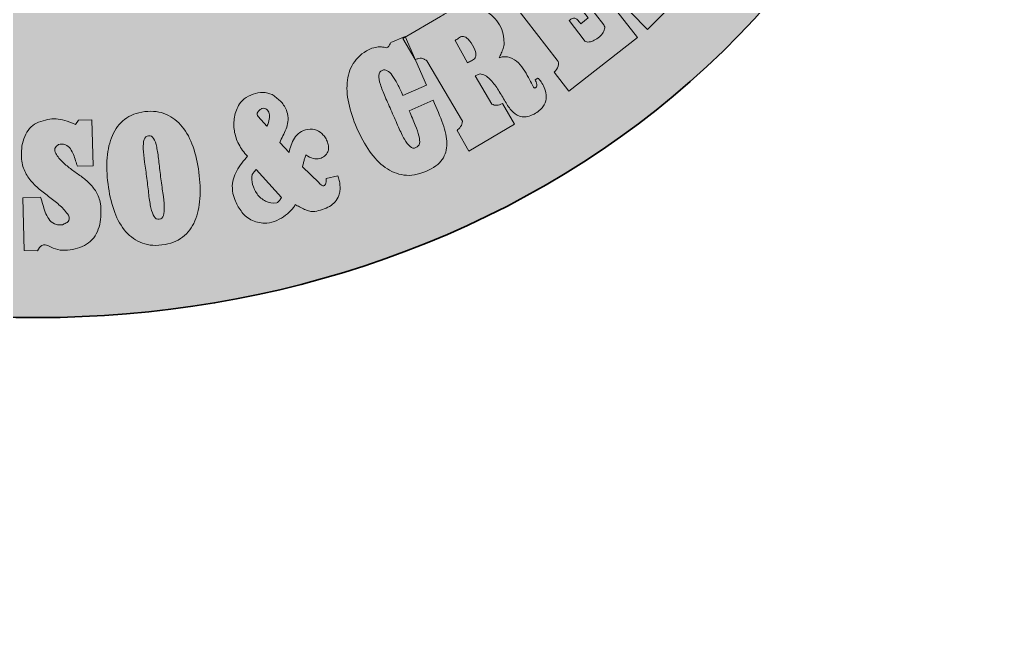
# Model space of a CAD drawing. Header units: millimetres. Extents: x 126.2 to 196.2, y -118.3 to -26.3.
# Drawn here: x 160.48 to 196.15, y -118.34 to -95.95 of the extents above; entities that cross this region are included whole.
import ezdxf

# ---------------------------------------------------------------- set-up
doc = ezdxf.new("R2010")
doc.units = ezdxf.units.MM
doc.header["$MEASUREMENT"] = 0
doc.layers.add('Layer 1', color=7, linetype='Continuous', lineweight=0)

# ---------------------------------------------------------------- blocks, each defined once
blk = doc.blocks.new('Block_1')
at = {"layer": 'Layer 1'}
h = blk.add_hatch(color=250, dxfattribs=at)
h.dxf.hatch_style = 2
edge = h.paths.add_edge_path()
edge.add_spline(control_points=[(182.597, -92.529), (182.489, -92.422), (182.401, -92.356), (182.333, -92.33), (182.264, -92.303), (182.206, -92.299), (182.159, -92.317), (182.111, -92.334), (182.071, -92.365), (182.037, -92.408), (182.003, -92.452), (181.968, -92.49), (181.931, -92.523), (181.931, -92.523), (182.582, -93.203), (182.582, -93.203), (182.62, -93.166), (182.661, -93.128), (182.705, -93.091), (182.75, -93.053), (182.782, -93.01), (182.801, -92.961), (182.82, -92.913), (182.816, -92.854), (182.79, -92.786), (182.763, -92.717), (182.699, -92.632), (182.597, -92.529)], knot_values=[0, 0, 0, 0, 1, 1, 1, 2, 2, 2, 3, 3, 3, 4, 4, 4, 5, 5, 5, 6, 6, 6, 7, 7, 7, 8, 8, 8, 9, 9, 9, 9], degree=3, periodic=0)
edge = h.paths.add_edge_path()
edge.add_spline(control_points=[(181.193, -91.816), (181.293, -91.711), (181.397, -91.614), (181.505, -91.526), (181.613, -91.437), (181.727, -91.363), (181.847, -91.303), (181.967, -91.243), (182.093, -91.202), (182.225, -91.179), (182.357, -91.157), (182.499, -91.159), (182.652, -91.186), (182.774, -91.209), (182.89, -91.247), (183, -91.302), (183.11, -91.357), (183.21, -91.425), (183.301, -91.506), (183.392, -91.586), (183.47, -91.677), (183.533, -91.778), (183.597, -91.879), (183.643, -91.986), (183.67, -92.098), (183.673, -92.166), (183.678, -92.246), (183.687, -92.34), (183.696, -92.433), (183.684, -92.542), (183.65, -92.665), (183.616, -92.789), (183.549, -92.927), (183.448, -93.081), (183.347, -93.234), (183.187, -93.403), (182.968, -93.588), (182.968, -93.588), (183.818, -94.437), (183.818, -94.437), (183.888, -94.452), (183.952, -94.45), (184.009, -94.433), (184.066, -94.415), (184.126, -94.375), (184.188, -94.313), (184.188, -94.313), (184.81, -94.934), (184.81, -94.934), (184.81, -94.934), (183.438, -96.308), (183.438, -96.308), (183.438, -96.308), (182.831, -95.688), (182.831, -95.688), (182.868, -95.64), (182.9, -95.584), (182.925, -95.519), (182.949, -95.454), (182.955, -95.387), (182.939, -95.317), (182.939, -95.317), (181.123, -93.504), (181.123, -93.504), (181.078, -93.489), (181.039, -93.477), (181.007, -93.47), (180.975, -93.463), (180.943, -93.461), (180.912, -93.464), (180.881, -93.468), (180.848, -93.48), (180.814, -93.498), (180.781, -93.517), (180.741, -93.541), (180.697, -93.571), (180.697, -93.571), (180.068, -92.943), (180.068, -92.943), (180.068, -92.943), (181.193, -91.816), (181.193, -91.816)], knot_values=[0, 0, 0, 0, 1, 1, 1, 2, 2, 2, 3, 3, 3, 4, 4, 4, 5, 5, 5, 6, 6, 6, 7, 7, 7, 8, 8, 8, 9, 9, 9, 10, 10, 10, 11, 11, 11, 12, 12, 12, 13, 13, 13, 14, 14, 14, 15, 15, 15, 16, 16, 16, 17, 17, 17, 18, 18, 18, 19, 19, 19, 20, 20, 20, 21, 21, 21, 22, 22, 22, 23, 23, 23, 24, 24, 24, 25, 25, 25, 26, 26, 26, 27, 27, 27, 27], degree=3, periodic=0)
h = blk.add_hatch(color=250, dxfattribs=at)
h.dxf.hatch_style = 2
edge = h.paths.add_edge_path()
edge.add_spline(control_points=[(180.154, -92.844), (180.154, -92.844), (181.292, -94.311), (181.292, -94.311), (181.292, -94.311), (180.753, -94.73), (180.753, -94.73), (180.753, -94.73), (180.286, -94.128), (180.286, -94.128), (180.251, -94.083), (180.206, -94.06), (180.149, -94.06), (180.093, -94.059), (180.031, -94.072), (179.965, -94.099), (179.899, -94.126), (179.836, -94.163), (179.775, -94.212), (179.715, -94.261), (179.664, -94.315), (179.621, -94.372), (179.579, -94.429), (179.551, -94.486), (179.539, -94.543), (179.527, -94.599), (179.539, -94.65), (179.573, -94.694), (179.573, -94.694), (180.033, -95.288), (180.033, -95.288), (180.084, -95.249), (180.118, -95.214), (180.137, -95.184), (180.156, -95.154), (180.164, -95.123), (180.162, -95.091), (180.16, -95.059), (180.146, -95.024), (180.121, -94.986), (180.095, -94.947), (180.063, -94.903), (180.024, -94.853), (180.024, -94.853), (180.3, -94.639), (180.3, -94.639), (180.3, -94.639), (181.27, -95.889), (181.27, -95.889), (181.27, -95.889), (180.994, -96.103), (180.994, -96.103), (180.947, -96.042), (180.906, -95.994), (180.871, -95.961), (180.836, -95.928), (180.804, -95.907), (180.775, -95.898), (180.746, -95.889), (180.715, -95.893), (180.683, -95.909), (180.651, -95.925), (180.614, -95.949), (180.572, -95.982), (180.572, -95.982), (181.122, -96.707), (181.122, -96.707), (181.154, -96.749), (181.199, -96.77), (181.257, -96.77), (181.315, -96.77), (181.377, -96.755), (181.442, -96.727), (181.507, -96.699), (181.571, -96.661), (181.633, -96.615), (181.695, -96.569), (181.747, -96.518), (181.788, -96.461), (181.829, -96.405), (181.856, -96.349), (181.868, -96.292), (181.88, -96.236), (181.869, -96.186), (181.834, -96.141), (181.834, -96.141), (181.228, -95.359), (181.228, -95.359), (181.228, -95.359), (181.782, -94.943), (181.782, -94.943), (181.782, -94.943), (183.073, -96.607), (183.073, -96.607), (183.073, -96.607), (180.556, -98.559), (180.556, -98.559), (180.556, -98.559), (180.018, -97.865), (180.018, -97.865), (180.09, -97.809), (180.14, -97.739), (180.169, -97.654), (180.197, -97.57), (180.186, -97.496), (180.136, -97.431), (180.136, -97.431), (178.622, -95.479), (178.622, -95.479), (178.518, -95.363), (178.369, -95.367), (178.175, -95.49), (178.175, -95.49), (177.637, -94.797), (177.637, -94.797), (177.637, -94.797), (180.154, -92.844), (180.154, -92.844)], knot_values=[0, 0, 0, 0, 1, 1, 1, 2, 2, 2, 3, 3, 3, 4, 4, 4, 5, 5, 5, 6, 6, 6, 7, 7, 7, 8, 8, 8, 9, 9, 9, 10, 10, 10, 11, 11, 11, 12, 12, 12, 13, 13, 13, 14, 14, 14, 15, 15, 15, 16, 16, 16, 17, 17, 17, 18, 18, 18, 19, 19, 19, 20, 20, 20, 21, 21, 21, 22, 22, 22, 23, 23, 23, 24, 24, 24, 25, 25, 25, 26, 26, 26, 27, 27, 27, 28, 28, 28, 29, 29, 29, 30, 30, 30, 31, 31, 31, 32, 32, 32, 33, 33, 33, 34, 34, 34, 35, 35, 35, 36, 36, 36, 37, 37, 37, 38, 38, 38, 39, 39, 39, 39], degree=3, periodic=0)
h = blk.add_hatch(color=250, dxfattribs=at)
h.dxf.hatch_style = 2
edge = h.paths.add_edge_path()
edge.add_spline(control_points=[(177.04, -96.883), (176.964, -96.752), (176.895, -96.666), (176.835, -96.623), (176.775, -96.58), (176.72, -96.562), (176.67, -96.567), (176.62, -96.572), (176.573, -96.591), (176.529, -96.625), (176.486, -96.659), (176.442, -96.687), (176.398, -96.709), (176.398, -96.709), (176.856, -97.531), (176.856, -97.531), (176.902, -97.504), (176.951, -97.479), (177.004, -97.454), (177.057, -97.429), (177.099, -97.395), (177.129, -97.353), (177.159, -97.311), (177.171, -97.253), (177.162, -97.18), (177.154, -97.107), (177.114, -97.008), (177.04, -96.883)], knot_values=[0, 0, 0, 0, 1, 1, 1, 2, 2, 2, 3, 3, 3, 4, 4, 4, 5, 5, 5, 6, 6, 6, 7, 7, 7, 8, 8, 8, 9, 9, 9, 9], degree=3, periodic=0)
edge = h.paths.add_edge_path()
edge.add_spline(control_points=[(175.862, -95.839), (175.985, -95.762), (176.11, -95.695), (176.237, -95.637), (176.365, -95.578), (176.494, -95.535), (176.625, -95.507), (176.756, -95.479), (176.888, -95.471), (177.021, -95.483), (177.155, -95.494), (177.292, -95.532), (177.432, -95.597), (177.545, -95.65), (177.648, -95.716), (177.74, -95.797), (177.832, -95.878), (177.913, -95.969), (177.981, -96.07), (178.048, -96.172), (178.1, -96.279), (178.136, -96.393), (178.172, -96.507), (178.19, -96.621), (178.188, -96.737), (178.201, -96.766), (178.202, -96.81), (178.191, -96.867), (178.18, -96.925), (178.163, -96.985), (178.14, -97.047), (178.117, -97.11), (178.094, -97.169), (178.069, -97.224), (178.044, -97.28), (178.026, -97.319), (178.015, -97.342), (178.161, -97.297), (178.291, -97.296), (178.406, -97.339), (178.522, -97.382), (178.624, -97.446), (178.714, -97.533), (178.803, -97.619), (178.881, -97.719), (178.947, -97.831), (179.012, -97.941), (179.069, -98.043), (179.119, -98.139), (179.169, -98.234), (179.211, -98.313), (179.245, -98.374), (179.279, -98.436), (179.308, -98.46), (179.333, -98.446), (179.369, -98.424), (179.389, -98.397), (179.393, -98.364), (179.396, -98.332), (179.392, -98.301), (179.38, -98.27), (179.369, -98.24), (179.355, -98.215), (179.341, -98.192), (179.325, -98.171), (179.32, -98.159), (179.323, -98.157), (179.323, -98.157), (179.428, -98.095), (179.428, -98.095), (179.434, -98.092), (179.455, -98.111), (179.492, -98.152), (179.529, -98.195), (179.567, -98.25), (179.605, -98.319), (179.644, -98.388), (179.677, -98.469), (179.705, -98.562), (179.732, -98.654), (179.74, -98.748), (179.728, -98.846), (179.715, -98.943), (179.676, -99.04), (179.61, -99.136), (179.543, -99.232), (179.435, -99.32), (179.286, -99.4), (179.118, -99.49), (178.972, -99.524), (178.848, -99.501), (178.724, -99.477), (178.615, -99.421), (178.521, -99.331), (178.427, -99.24), (178.341, -99.128), (178.262, -98.995), (178.182, -98.858), (178.1, -98.721), (178.017, -98.583), (177.934, -98.446), (177.844, -98.319), (177.747, -98.202), (177.65, -98.085), (177.536, -98.002), (177.404, -97.952), (177.343, -97.931), (177.291, -97.931), (177.25, -97.951), (177.209, -97.971), (177.17, -97.988), (177.132, -98.001), (177.132, -98.001), (177.741, -99.037), (177.741, -99.037), (177.805, -99.069), (177.866, -99.084), (177.926, -99.082), (177.986, -99.079), (178.054, -99.055), (178.13, -99.011), (178.13, -99.011), (178.575, -99.768), (178.575, -99.768), (178.575, -99.768), (176.901, -100.752), (176.901, -100.752), (176.901, -100.752), (176.471, -99.998), (176.471, -99.998), (176.519, -99.962), (176.563, -99.915), (176.604, -99.859), (176.644, -99.802), (176.666, -99.738), (176.669, -99.667), (176.669, -99.667), (175.369, -97.454), (175.369, -97.454), (175.329, -97.428), (175.294, -97.408), (175.265, -97.392), (175.235, -97.377), (175.205, -97.367), (175.174, -97.363), (175.143, -97.359), (175.109, -97.361), (175.071, -97.371), (175.034, -97.38), (174.99, -97.394), (174.939, -97.412), (174.939, -97.412), (174.489, -96.645), (174.489, -96.645), (174.489, -96.645), (175.862, -95.839), (175.862, -95.839)], knot_values=[0, 0, 0, 0, 1, 1, 1, 2, 2, 2, 3, 3, 3, 4, 4, 4, 5, 5, 5, 6, 6, 6, 7, 7, 7, 8, 8, 8, 9, 9, 9, 10, 10, 10, 11, 11, 11, 12, 12, 12, 13, 13, 13, 14, 14, 14, 15, 15, 15, 16, 16, 16, 17, 17, 17, 18, 18, 18, 19, 19, 19, 20, 20, 20, 21, 21, 21, 22, 22, 22, 23, 23, 23, 24, 24, 24, 25, 25, 25, 26, 26, 26, 27, 27, 27, 28, 28, 28, 29, 29, 29, 30, 30, 30, 31, 31, 31, 32, 32, 32, 33, 33, 33, 34, 34, 34, 35, 35, 35, 36, 36, 36, 37, 37, 37, 38, 38, 38, 39, 39, 39, 40, 40, 40, 41, 41, 41, 42, 42, 42, 43, 43, 43, 44, 44, 44, 45, 45, 45, 46, 46, 46, 47, 47, 47, 48, 48, 48, 49, 49, 49, 50, 50, 50, 51, 51, 51, 52, 52, 52, 52], degree=3, periodic=0)
h = blk.add_hatch(color=250, dxfattribs=at)
h.dxf.hatch_style = 2
edge = h.paths.add_edge_path()
edge.add_spline(control_points=[(174.488, -98.719), (174.421, -98.567), (174.356, -98.429), (174.292, -98.305), (174.228, -98.181), (174.166, -98.077), (174.104, -97.995), (174.043, -97.912), (173.982, -97.853), (173.92, -97.818), (173.859, -97.784), (173.797, -97.779), (173.736, -97.806), (173.662, -97.839), (173.622, -97.9), (173.617, -97.989), (173.611, -98.077), (173.629, -98.189), (173.67, -98.323), (173.712, -98.457), (173.77, -98.609), (173.846, -98.777), (173.922, -98.947), (174.002, -99.128), (174.087, -99.322), (174.172, -99.516), (174.253, -99.7), (174.329, -99.875), (174.404, -100.046), (174.477, -100.192), (174.547, -100.314), (174.617, -100.435), (174.687, -100.526), (174.756, -100.586), (174.824, -100.646), (174.896, -100.661), (174.97, -100.628), (175.042, -100.597), (175.084, -100.545), (175.099, -100.473), (175.114, -100.401), (175.107, -100.31), (175.08, -100.199), (175.053, -100.088), (175.007, -99.955), (174.944, -99.802), (174.881, -99.649), (174.807, -99.475), (174.722, -99.281), (174.722, -99.281), (175.604, -98.895), (175.604, -98.895), (175.74, -99.205), (175.856, -99.493), (175.952, -99.757), (176.049, -100.02), (176.098, -100.262), (176.101, -100.48), (176.104, -100.698), (176.047, -100.892), (175.931, -101.062), (175.815, -101.232), (175.614, -101.378), (175.328, -101.499), (175.043, -101.621), (174.777, -101.664), (174.53, -101.629), (174.284, -101.594), (174.056, -101.501), (173.845, -101.351), (173.635, -101.2), (173.444, -101.001), (173.272, -100.753), (173.1, -100.504), (172.946, -100.225), (172.81, -99.915), (172.675, -99.605), (172.575, -99.3), (172.511, -99), (172.448, -98.701), (172.433, -98.423), (172.467, -98.165), (172.5, -97.908), (172.589, -97.678), (172.732, -97.477), (172.875, -97.276), (173.084, -97.117), (173.361, -97), (173.452, -96.972), (173.529, -96.955), (173.593, -96.95), (173.656, -96.946), (173.708, -96.946), (173.749, -96.952), (173.79, -96.957), (173.823, -96.964), (173.848, -96.972), (173.873, -96.98), (173.895, -96.981), (173.915, -96.974), (173.935, -96.967), (173.955, -96.951), (173.975, -96.925), (173.994, -96.899), (174.019, -96.855), (174.049, -96.792), (174.049, -96.792), (174.573, -96.563), (174.573, -96.563), (174.573, -96.563), (175.351, -98.342), (175.351, -98.342), (175.351, -98.342), (174.488, -98.719), (174.488, -98.719)], knot_values=[0, 0, 0, 0, 1, 1, 1, 2, 2, 2, 3, 3, 3, 4, 4, 4, 5, 5, 5, 6, 6, 6, 7, 7, 7, 8, 8, 8, 9, 9, 9, 10, 10, 10, 11, 11, 11, 12, 12, 12, 13, 13, 13, 14, 14, 14, 15, 15, 15, 16, 16, 16, 17, 17, 17, 18, 18, 18, 19, 19, 19, 20, 20, 20, 21, 21, 21, 22, 22, 22, 23, 23, 23, 24, 24, 24, 25, 25, 25, 26, 26, 26, 27, 27, 27, 28, 28, 28, 29, 29, 29, 30, 30, 30, 31, 31, 31, 32, 32, 32, 33, 33, 33, 34, 34, 34, 35, 35, 35, 36, 36, 36, 37, 37, 37, 38, 38, 38, 38], degree=3, periodic=0)
h = blk.add_hatch(color=250, dxfattribs=at)
h.dxf.hatch_style = 2
edge = h.paths.add_edge_path()
edge.add_spline(control_points=[(169.342, -99.193), (169.313, -99.208), (169.286, -99.228), (169.259, -99.251), (169.233, -99.275), (169.211, -99.301), (169.192, -99.328), (169.174, -99.354), (169.165, -99.383), (169.164, -99.412), (169.163, -99.442), (169.175, -99.47), (169.2, -99.495), (169.2, -99.495), (169.521, -99.841), (169.521, -99.841), (169.563, -99.756), (169.592, -99.673), (169.606, -99.592), (169.62, -99.511), (169.62, -99.44), (169.604, -99.378), (169.589, -99.317), (169.559, -99.268), (169.515, -99.233), (169.47, -99.198), (169.413, -99.184), (169.342, -99.193)], knot_values=[0, 0, 0, 0, 1, 1, 1, 2, 2, 2, 3, 3, 3, 4, 4, 4, 5, 5, 5, 6, 6, 6, 7, 7, 7, 8, 8, 8, 9, 9, 9, 9], degree=3, periodic=0)
edge = h.paths.add_edge_path()
edge.add_spline(control_points=[(169.13, -101.426), (169.13, -101.426), (169.05, -101.514), (169.05, -101.514), (169.05, -101.514), (168.988, -101.608), (168.988, -101.608), (168.96, -101.732), (168.963, -101.856), (168.997, -101.978), (169.03, -102.097), (169.085, -102.21), (169.162, -102.317), (169.249, -102.432), (169.353, -102.522), (169.475, -102.585), (169.597, -102.648), (169.731, -102.669), (169.879, -102.646), (169.913, -102.626), (169.944, -102.601), (169.971, -102.574), (169.999, -102.546), (170.024, -102.505), (170.05, -102.451), (170.05, -102.451), (169.13, -101.426), (169.13, -101.426)], knot_values=[0, 0, 0, 0, 1, 1, 1, 2, 2, 2, 3, 3, 3, 4, 4, 4, 5, 5, 5, 6, 6, 6, 7, 7, 7, 8, 8, 8, 9, 9, 9, 9], degree=3, periodic=0)
edge = h.paths.add_edge_path()
edge.add_spline(control_points=[(169.781, -98.737), (169.836, -98.776), (169.889, -98.817), (169.938, -98.858), (169.988, -98.899), (170.033, -98.944), (170.074, -98.993), (170.116, -99.042), (170.153, -99.098), (170.186, -99.16), (170.22, -99.222), (170.249, -99.297), (170.273, -99.386), (170.299, -99.492), (170.306, -99.591), (170.292, -99.682), (170.279, -99.774), (170.255, -99.862), (170.22, -99.947), (170.185, -100.031), (170.146, -100.114), (170.105, -100.195), (170.063, -100.276), (170.026, -100.356), (169.992, -100.435), (169.992, -100.435), (170.33, -100.803), (170.33, -100.803), (170.347, -100.718), (170.371, -100.63), (170.403, -100.539), (170.434, -100.448), (170.476, -100.362), (170.529, -100.281), (170.582, -100.201), (170.647, -100.132), (170.724, -100.074), (170.802, -100.016), (170.897, -99.978), (171.009, -99.962), (171.133, -99.946), (171.242, -99.956), (171.336, -99.993), (171.43, -100.029), (171.513, -100.088), (171.583, -100.171), (171.619, -100.209), (171.652, -100.255), (171.682, -100.309), (171.711, -100.363), (171.734, -100.419), (171.75, -100.477), (171.765, -100.531), (171.773, -100.585), (171.776, -100.64), (171.778, -100.694), (171.769, -100.74), (171.751, -100.778), (171.724, -100.841), (171.685, -100.893), (171.633, -100.937), (171.581, -100.981), (171.519, -101.011), (171.449, -101.026), (171.378, -101.042), (171.3, -101.04), (171.214, -101.02), (171.128, -101), (171.039, -100.957), (170.947, -100.89), (170.923, -100.96), (170.906, -101.007), (170.899, -101.033), (170.891, -101.059), (170.885, -101.08), (170.881, -101.098), (170.877, -101.116), (170.872, -101.139), (170.865, -101.169), (170.858, -101.198), (170.844, -101.25), (170.821, -101.326), (170.821, -101.326), (171.418, -101.897), (171.418, -101.897), (171.458, -101.952), (171.493, -101.987), (171.523, -102.002), (171.553, -102.018), (171.579, -102.024), (171.6, -102.022), (171.622, -102.02), (171.637, -102.011), (171.645, -101.996), (171.654, -101.981), (171.659, -101.969), (171.66, -101.962), (171.679, -101.949), (171.688, -101.921), (171.689, -101.877), (171.69, -101.833), (171.69, -101.791), (171.69, -101.75), (171.69, -101.75), (172.114, -101.655), (172.114, -101.655), (172.131, -101.705), (172.148, -101.761), (172.163, -101.823), (172.178, -101.885), (172.188, -101.948), (172.193, -102.012), (172.198, -102.076), (172.198, -102.14), (172.191, -102.202), (172.184, -102.264), (172.17, -102.32), (172.147, -102.371), (172.118, -102.466), (172.075, -102.546), (172.015, -102.61), (171.956, -102.674), (171.887, -102.729), (171.808, -102.774), (171.729, -102.82), (171.644, -102.857), (171.551, -102.887), (171.458, -102.916), (171.365, -102.94), (171.272, -102.958), (171.208, -102.968), (171.146, -102.966), (171.085, -102.949), (171.024, -102.934), (170.963, -102.912), (170.9, -102.885), (170.838, -102.858), (170.778, -102.829), (170.719, -102.795), (170.66, -102.762), (170.604, -102.733), (170.549, -102.708), (170.524, -102.777), (170.474, -102.851), (170.399, -102.93), (170.324, -103.01), (170.235, -103.084), (170.131, -103.153), (170.028, -103.222), (169.915, -103.278), (169.794, -103.323), (169.673, -103.367), (169.553, -103.389), (169.436, -103.389), (169.26, -103.386), (169.094, -103.344), (168.937, -103.263), (168.781, -103.182), (168.661, -103.074), (168.576, -102.94), (168.479, -102.813), (168.402, -102.674), (168.346, -102.523), (168.29, -102.372), (168.261, -102.233), (168.258, -102.106), (168.252, -101.99), (168.264, -101.88), (168.296, -101.774), (168.327, -101.669), (168.369, -101.567), (168.423, -101.47), (168.477, -101.373), (168.538, -101.28), (168.607, -101.191), (168.676, -101.103), (168.745, -101.018), (168.813, -100.936), (168.683, -100.808), (168.576, -100.664), (168.494, -100.506), (168.412, -100.347), (168.358, -100.184), (168.331, -100.016), (168.305, -99.847), (168.307, -99.678), (168.337, -99.509), (168.367, -99.34), (168.429, -99.18), (168.523, -99.03), (168.582, -98.94), (168.664, -98.861), (168.768, -98.794), (168.872, -98.727), (168.984, -98.678), (169.103, -98.647), (169.223, -98.616), (169.343, -98.606), (169.463, -98.619), (169.584, -98.631), (169.69, -98.671), (169.781, -98.737)], knot_values=[0, 0, 0, 0, 1, 1, 1, 2, 2, 2, 3, 3, 3, 4, 4, 4, 5, 5, 5, 6, 6, 6, 7, 7, 7, 8, 8, 8, 9, 9, 9, 10, 10, 10, 11, 11, 11, 12, 12, 12, 13, 13, 13, 14, 14, 14, 15, 15, 15, 16, 16, 16, 17, 17, 17, 18, 18, 18, 19, 19, 19, 20, 20, 20, 21, 21, 21, 22, 22, 22, 23, 23, 23, 24, 24, 24, 25, 25, 25, 26, 26, 26, 27, 27, 27, 28, 28, 28, 29, 29, 29, 30, 30, 30, 31, 31, 31, 32, 32, 32, 33, 33, 33, 34, 34, 34, 35, 35, 35, 36, 36, 36, 37, 37, 37, 38, 38, 38, 39, 39, 39, 40, 40, 40, 41, 41, 41, 42, 42, 42, 43, 43, 43, 44, 44, 44, 45, 45, 45, 46, 46, 46, 47, 47, 47, 48, 48, 48, 49, 49, 49, 50, 50, 50, 51, 51, 51, 52, 52, 52, 53, 53, 53, 54, 54, 54, 55, 55, 55, 56, 56, 56, 57, 57, 57, 58, 58, 58, 59, 59, 59, 60, 60, 60, 61, 61, 61, 62, 62, 62, 63, 63, 63, 64, 64, 64, 65, 65, 65, 66, 66, 66, 67, 67, 67, 67], degree=3, periodic=0)
h = blk.add_hatch(color=250, dxfattribs=at)
h.dxf.hatch_style = 2
edge = h.paths.add_edge_path()
edge.add_spline(control_points=[(165.194, -100.193), (165.113, -100.203), (165.06, -100.251), (165.033, -100.336), (165.007, -100.421), (164.996, -100.534), (165.002, -100.674), (165.007, -100.813), (165.024, -100.976), (165.051, -101.161), (165.078, -101.346), (165.106, -101.543), (165.133, -101.753), (165.16, -101.963), (165.183, -102.161), (165.203, -102.347), (165.224, -102.533), (165.25, -102.694), (165.282, -102.831), (165.313, -102.967), (165.352, -103.073), (165.397, -103.149), (165.442, -103.225), (165.505, -103.258), (165.586, -103.247), (165.663, -103.238), (165.714, -103.19), (165.738, -103.105), (165.763, -103.02), (165.772, -102.908), (165.767, -102.768), (165.761, -102.628), (165.745, -102.466), (165.718, -102.281), (165.69, -102.096), (165.663, -101.898), (165.636, -101.689), (165.61, -101.479), (165.586, -101.281), (165.565, -101.095), (165.545, -100.909), (165.521, -100.748), (165.493, -100.611), (165.464, -100.474), (165.428, -100.367), (165.382, -100.291), (165.337, -100.215), (165.274, -100.183), (165.194, -100.193)], knot_values=[0, 0, 0, 0, 1, 1, 1, 2, 2, 2, 3, 3, 3, 4, 4, 4, 5, 5, 5, 6, 6, 6, 7, 7, 7, 8, 8, 8, 9, 9, 9, 10, 10, 10, 11, 11, 11, 12, 12, 12, 13, 13, 13, 14, 14, 14, 15, 15, 15, 16, 16, 16, 16], degree=3, periodic=0)
edge = h.paths.add_edge_path()
edge.add_spline(control_points=[(165.059, -99.314), (165.357, -99.279), (165.62, -99.312), (165.846, -99.413), (166.072, -99.514), (166.267, -99.665), (166.429, -99.866), (166.592, -100.068), (166.723, -100.311), (166.822, -100.597), (166.921, -100.883), (166.992, -101.195), (167.035, -101.53), (167.079, -101.866), (167.09, -102.187), (167.071, -102.491), (167.051, -102.796), (166.99, -103.068), (166.887, -103.307), (166.785, -103.546), (166.635, -103.743), (166.44, -103.898), (166.245, -104.053), (165.993, -104.148), (165.685, -104.185), (165.377, -104.221), (165.109, -104.187), (164.883, -104.085), (164.656, -103.982), (164.463, -103.829), (164.303, -103.626), (164.144, -103.422), (164.016, -103.177), (163.921, -102.891), (163.825, -102.604), (163.756, -102.293), (163.713, -101.957), (163.67, -101.621), (163.66, -101.3), (163.683, -100.995), (163.706, -100.69), (163.77, -100.418), (163.874, -100.181), (163.979, -99.943), (164.128, -99.748), (164.322, -99.595), (164.516, -99.442), (164.761, -99.349), (165.059, -99.314)], knot_values=[0, 0, 0, 0, 1, 1, 1, 2, 2, 2, 3, 3, 3, 4, 4, 4, 5, 5, 5, 6, 6, 6, 7, 7, 7, 8, 8, 8, 9, 9, 9, 10, 10, 10, 11, 11, 11, 12, 12, 12, 13, 13, 13, 14, 14, 14, 15, 15, 15, 16, 16, 16, 16], degree=3, periodic=0)
h = blk.add_hatch(color=250, dxfattribs=at)
h.dxf.hatch_style = 2
edge = h.paths.add_edge_path()
edge.add_spline(control_points=[(162.527, -99.78), (162.527, -99.78), (162.634, -99.628), (162.634, -99.628), (162.634, -99.628), (163.12, -99.614), (163.12, -99.614), (163.12, -99.614), (163.169, -101.291), (163.169, -101.291), (163.169, -101.291), (162.592, -101.308), (162.592, -101.308), (162.57, -101.249), (162.548, -101.181), (162.528, -101.106), (162.508, -101.031), (162.483, -100.956), (162.453, -100.883), (162.422, -100.81), (162.385, -100.74), (162.338, -100.675), (162.292, -100.609), (162.232, -100.558), (162.157, -100.521), (162.064, -100.489), (161.981, -100.487), (161.908, -100.518), (161.859, -100.537), (161.82, -100.571), (161.792, -100.619), (161.763, -100.667), (161.758, -100.725), (161.778, -100.791), (161.842, -100.916), (161.923, -101.027), (162.023, -101.123), (162.123, -101.219), (162.229, -101.31), (162.341, -101.395), (162.452, -101.479), (162.567, -101.563), (162.684, -101.644), (162.801, -101.725), (162.911, -101.815), (163.012, -101.912), (163.114, -102.01), (163.203, -102.121), (163.279, -102.244), (163.354, -102.367), (163.407, -102.511), (163.437, -102.676), (163.451, -102.802), (163.457, -102.93), (163.456, -103.059), (163.454, -103.188), (163.439, -103.313), (163.411, -103.433), (163.383, -103.554), (163.341, -103.667), (163.286, -103.773), (163.231, -103.879), (163.157, -103.972), (163.064, -104.052), (162.977, -104.125), (162.879, -104.187), (162.767, -104.238), (162.656, -104.289), (162.54, -104.327), (162.418, -104.352), (162.297, -104.376), (162.176, -104.385), (162.054, -104.378), (161.932, -104.371), (161.815, -104.344), (161.705, -104.298), (161.673, -104.285), (161.641, -104.269), (161.611, -104.251), (161.58, -104.232), (161.548, -104.217), (161.514, -104.206), (161.48, -104.195), (161.446, -104.187), (161.41, -104.182), (161.375, -104.178), (161.338, -104.183), (161.3, -104.199), (161.23, -104.24), (161.177, -104.306), (161.141, -104.399), (161.141, -104.399), (160.654, -104.392), (160.654, -104.392), (160.654, -104.392), (160.598, -102.461), (160.598, -102.461), (160.598, -102.461), (161.249, -102.443), (161.249, -102.443), (161.279, -102.523), (161.307, -102.61), (161.33, -102.705), (161.354, -102.8), (161.383, -102.892), (161.418, -102.983), (161.452, -103.074), (161.495, -103.157), (161.547, -103.233), (161.599, -103.309), (161.667, -103.371), (161.753, -103.418), (161.91, -103.466), (162.03, -103.467), (162.113, -103.418), (162.134, -103.407), (162.159, -103.395), (162.186, -103.381), (162.214, -103.368), (162.239, -103.35), (162.259, -103.326), (162.28, -103.303), (162.292, -103.273), (162.296, -103.235), (162.301, -103.198), (162.289, -103.152), (162.263, -103.096), (162.182, -102.971), (162.082, -102.857), (161.965, -102.753), (161.847, -102.648), (161.722, -102.546), (161.59, -102.446), (161.459, -102.346), (161.329, -102.244), (161.2, -102.14), (161.072, -102.036), (160.958, -101.921), (160.857, -101.795), (160.756, -101.669), (160.677, -101.528), (160.62, -101.373), (160.562, -101.218), (160.539, -101.039), (160.551, -100.838), (160.548, -100.718), (160.559, -100.597), (160.586, -100.477), (160.612, -100.356), (160.652, -100.244), (160.706, -100.142), (160.759, -100.04), (160.825, -99.951), (160.902, -99.874), (160.979, -99.798), (161.068, -99.741), (161.169, -99.703), (161.292, -99.657), (161.404, -99.624), (161.505, -99.603), (161.607, -99.582), (161.709, -99.575), (161.812, -99.581), (161.914, -99.587), (162.022, -99.606), (162.137, -99.638), (162.25, -99.67), (162.38, -99.717), (162.527, -99.78)], knot_values=[0, 0, 0, 0, 1, 1, 1, 2, 2, 2, 3, 3, 3, 4, 4, 4, 5, 5, 5, 6, 6, 6, 7, 7, 7, 8, 8, 8, 9, 9, 9, 10, 10, 10, 11, 11, 11, 12, 12, 12, 13, 13, 13, 14, 14, 14, 15, 15, 15, 16, 16, 16, 17, 17, 17, 18, 18, 18, 19, 19, 19, 20, 20, 20, 21, 21, 21, 22, 22, 22, 23, 23, 23, 24, 24, 24, 25, 25, 25, 26, 26, 26, 27, 27, 27, 28, 28, 28, 29, 29, 29, 30, 30, 30, 31, 31, 31, 32, 32, 32, 33, 33, 33, 34, 34, 34, 35, 35, 35, 36, 36, 36, 37, 37, 37, 38, 38, 38, 39, 39, 39, 40, 40, 40, 41, 41, 41, 42, 42, 42, 43, 43, 43, 44, 44, 44, 45, 45, 45, 46, 46, 46, 47, 47, 47, 48, 48, 48, 49, 49, 49, 50, 50, 50, 51, 51, 51, 52, 52, 52, 53, 53, 53, 54, 54, 54, 55, 55, 55, 56, 56, 56, 56], degree=3, periodic=0)
for points, knots in [([(181.193, -91.816), (181.293, -91.711), (181.397, -91.614), (181.505, -91.526), (181.613, -91.437), (181.727, -91.363), (181.847, -91.303), (181.967, -91.243), (182.093, -91.202), (182.225, -91.179), (182.357, -91.157), (182.499, -91.159), (182.652, -91.186), (182.774, -91.209), (182.89, -91.247), (183, -91.302), (183.11, -91.357), (183.21, -91.425), (183.301, -91.506), (183.392, -91.586), (183.47, -91.677), (183.533, -91.778), (183.597, -91.879), (183.643, -91.986), (183.67, -92.098), (183.673, -92.166), (183.678, -92.246), (183.687, -92.34), (183.696, -92.433), (183.684, -92.542), (183.65, -92.665), (183.616, -92.789), (183.549, -92.927), (183.448, -93.081), (183.347, -93.234), (183.187, -93.403), (182.968, -93.588), (182.968, -93.588), (183.818, -94.437), (183.818, -94.437), (183.888, -94.452), (183.952, -94.45), (184.009, -94.433), (184.066, -94.415), (184.126, -94.375), (184.188, -94.313), (184.188, -94.313), (184.81, -94.934), (184.81, -94.934), (184.81, -94.934), (183.438, -96.308), (183.438, -96.308), (183.438, -96.308), (182.831, -95.688), (182.831, -95.688), (182.868, -95.64), (182.9, -95.584), (182.925, -95.519), (182.949, -95.454), (182.955, -95.387), (182.939, -95.317), (182.939, -95.317), (181.123, -93.504), (181.123, -93.504), (181.078, -93.489), (181.039, -93.477), (181.007, -93.47), (180.975, -93.463), (180.943, -93.461), (180.912, -93.464), (180.881, -93.468), (180.848, -93.48), (180.814, -93.498), (180.781, -93.517), (180.741, -93.541), (180.697, -93.571), (180.697, -93.571), (180.068, -92.943), (180.068, -92.943), (180.068, -92.943), (181.193, -91.816), (181.193, -91.816)], [0, 0, 0, 0, 1, 1, 1, 2, 2, 2, 3, 3, 3, 4, 4, 4, 5, 5, 5, 6, 6, 6, 7, 7, 7, 8, 8, 8, 9, 9, 9, 10, 10, 10, 11, 11, 11, 12, 12, 12, 13, 13, 13, 14, 14, 14, 15, 15, 15, 16, 16, 16, 17, 17, 17, 18, 18, 18, 19, 19, 19, 20, 20, 20, 21, 21, 21, 22, 22, 22, 23, 23, 23, 24, 24, 24, 25, 25, 25, 26, 26, 26, 27, 27, 27, 27]), ([(180.154, -92.844), (180.154, -92.844), (181.292, -94.311), (181.292, -94.311), (181.292, -94.311), (180.753, -94.73), (180.753, -94.73), (180.753, -94.73), (180.286, -94.128), (180.286, -94.128), (180.251, -94.083), (180.206, -94.06), (180.149, -94.06), (180.093, -94.059), (180.031, -94.072), (179.965, -94.099), (179.899, -94.126), (179.836, -94.163), (179.775, -94.212), (179.715, -94.261), (179.664, -94.315), (179.621, -94.372), (179.579, -94.429), (179.551, -94.486), (179.539, -94.543), (179.527, -94.599), (179.539, -94.65), (179.573, -94.694), (179.573, -94.694), (180.033, -95.288), (180.033, -95.288), (180.084, -95.249), (180.118, -95.214), (180.137, -95.184), (180.156, -95.154), (180.164, -95.123), (180.162, -95.091), (180.16, -95.059), (180.146, -95.024), (180.121, -94.986), (180.095, -94.947), (180.063, -94.903), (180.024, -94.853), (180.024, -94.853), (180.3, -94.639), (180.3, -94.639), (180.3, -94.639), (181.27, -95.889), (181.27, -95.889), (181.27, -95.889), (180.994, -96.103), (180.994, -96.103), (180.947, -96.042), (180.906, -95.994), (180.871, -95.961), (180.836, -95.928), (180.804, -95.907), (180.775, -95.898), (180.746, -95.889), (180.715, -95.893), (180.683, -95.909), (180.651, -95.925), (180.614, -95.949), (180.572, -95.982), (180.572, -95.982), (181.122, -96.707), (181.122, -96.707), (181.154, -96.749), (181.199, -96.77), (181.257, -96.77), (181.315, -96.77), (181.377, -96.755), (181.442, -96.727), (181.507, -96.699), (181.571, -96.661), (181.633, -96.615), (181.695, -96.569), (181.747, -96.518), (181.788, -96.461), (181.829, -96.405), (181.856, -96.349), (181.868, -96.292), (181.88, -96.236), (181.869, -96.186), (181.834, -96.141), (181.834, -96.141), (181.228, -95.359), (181.228, -95.359), (181.228, -95.359), (181.782, -94.943), (181.782, -94.943), (181.782, -94.943), (183.073, -96.607), (183.073, -96.607), (183.073, -96.607), (180.556, -98.559), (180.556, -98.559), (180.556, -98.559), (180.018, -97.865), (180.018, -97.865), (180.09, -97.809), (180.14, -97.739), (180.169, -97.654), (180.197, -97.57), (180.186, -97.496), (180.136, -97.431), (180.136, -97.431), (178.622, -95.479), (178.622, -95.479), (178.518, -95.363), (178.369, -95.367), (178.175, -95.49), (178.175, -95.49), (177.637, -94.797), (177.637, -94.797), (177.637, -94.797), (180.154, -92.844), (180.154, -92.844)], [0, 0, 0, 0, 1, 1, 1, 2, 2, 2, 3, 3, 3, 4, 4, 4, 5, 5, 5, 6, 6, 6, 7, 7, 7, 8, 8, 8, 9, 9, 9, 10, 10, 10, 11, 11, 11, 12, 12, 12, 13, 13, 13, 14, 14, 14, 15, 15, 15, 16, 16, 16, 17, 17, 17, 18, 18, 18, 19, 19, 19, 20, 20, 20, 21, 21, 21, 22, 22, 22, 23, 23, 23, 24, 24, 24, 25, 25, 25, 26, 26, 26, 27, 27, 27, 28, 28, 28, 29, 29, 29, 30, 30, 30, 31, 31, 31, 32, 32, 32, 33, 33, 33, 34, 34, 34, 35, 35, 35, 36, 36, 36, 37, 37, 37, 38, 38, 38, 39, 39, 39, 39]), ([(175.862, -95.839), (175.985, -95.762), (176.11, -95.695), (176.237, -95.637), (176.365, -95.578), (176.494, -95.535), (176.625, -95.507), (176.756, -95.479), (176.888, -95.471), (177.021, -95.483), (177.155, -95.494), (177.292, -95.532), (177.432, -95.597), (177.545, -95.65), (177.648, -95.716), (177.74, -95.797), (177.832, -95.878), (177.913, -95.969), (177.981, -96.07), (178.048, -96.172), (178.1, -96.279), (178.136, -96.393), (178.172, -96.507), (178.19, -96.621), (178.188, -96.737), (178.201, -96.766), (178.202, -96.81), (178.191, -96.867), (178.18, -96.925), (178.163, -96.985), (178.14, -97.047), (178.117, -97.11), (178.094, -97.169), (178.069, -97.224), (178.044, -97.28), (178.026, -97.319), (178.015, -97.342), (178.161, -97.297), (178.291, -97.296), (178.406, -97.339), (178.522, -97.382), (178.624, -97.446), (178.714, -97.533), (178.803, -97.619), (178.881, -97.719), (178.947, -97.831), (179.012, -97.941), (179.069, -98.043), (179.119, -98.139), (179.169, -98.234), (179.211, -98.313), (179.245, -98.374), (179.279, -98.436), (179.308, -98.46), (179.333, -98.446), (179.369, -98.424), (179.389, -98.397), (179.393, -98.364), (179.396, -98.332), (179.392, -98.301), (179.38, -98.27), (179.369, -98.24), (179.355, -98.215), (179.341, -98.192), (179.325, -98.171), (179.32, -98.159), (179.323, -98.157), (179.323, -98.157), (179.428, -98.095), (179.428, -98.095), (179.434, -98.092), (179.455, -98.111), (179.492, -98.152), (179.529, -98.195), (179.567, -98.25), (179.605, -98.319), (179.644, -98.388), (179.677, -98.469), (179.705, -98.562), (179.732, -98.654), (179.74, -98.748), (179.728, -98.846), (179.715, -98.943), (179.676, -99.04), (179.61, -99.136), (179.543, -99.232), (179.435, -99.32), (179.286, -99.4), (179.118, -99.49), (178.972, -99.524), (178.848, -99.501), (178.724, -99.477), (178.615, -99.421), (178.521, -99.331), (178.427, -99.24), (178.341, -99.128), (178.262, -98.995), (178.182, -98.858), (178.1, -98.721), (178.017, -98.583), (177.934, -98.446), (177.844, -98.319), (177.747, -98.202), (177.65, -98.085), (177.536, -98.002), (177.404, -97.952), (177.343, -97.931), (177.291, -97.931), (177.25, -97.951), (177.209, -97.971), (177.17, -97.988), (177.132, -98.001), (177.132, -98.001), (177.741, -99.037), (177.741, -99.037), (177.805, -99.069), (177.866, -99.084), (177.926, -99.082), (177.986, -99.079), (178.054, -99.055), (178.13, -99.011), (178.13, -99.011), (178.575, -99.768), (178.575, -99.768), (178.575, -99.768), (176.901, -100.752), (176.901, -100.752), (176.901, -100.752), (176.471, -99.998), (176.471, -99.998), (176.519, -99.962), (176.563, -99.915), (176.604, -99.859), (176.644, -99.802), (176.666, -99.738), (176.669, -99.667), (176.669, -99.667), (175.369, -97.454), (175.369, -97.454), (175.329, -97.428), (175.294, -97.408), (175.265, -97.392), (175.235, -97.377), (175.205, -97.367), (175.174, -97.363), (175.143, -97.359), (175.109, -97.361), (175.071, -97.371), (175.034, -97.38), (174.99, -97.394), (174.939, -97.412), (174.939, -97.412), (174.489, -96.645), (174.489, -96.645), (174.489, -96.645), (175.862, -95.839), (175.862, -95.839)], [0, 0, 0, 0, 1, 1, 1, 2, 2, 2, 3, 3, 3, 4, 4, 4, 5, 5, 5, 6, 6, 6, 7, 7, 7, 8, 8, 8, 9, 9, 9, 10, 10, 10, 11, 11, 11, 12, 12, 12, 13, 13, 13, 14, 14, 14, 15, 15, 15, 16, 16, 16, 17, 17, 17, 18, 18, 18, 19, 19, 19, 20, 20, 20, 21, 21, 21, 22, 22, 22, 23, 23, 23, 24, 24, 24, 25, 25, 25, 26, 26, 26, 27, 27, 27, 28, 28, 28, 29, 29, 29, 30, 30, 30, 31, 31, 31, 32, 32, 32, 33, 33, 33, 34, 34, 34, 35, 35, 35, 36, 36, 36, 37, 37, 37, 38, 38, 38, 39, 39, 39, 40, 40, 40, 41, 41, 41, 42, 42, 42, 43, 43, 43, 44, 44, 44, 45, 45, 45, 46, 46, 46, 47, 47, 47, 48, 48, 48, 49, 49, 49, 50, 50, 50, 51, 51, 51, 52, 52, 52, 52]), ([(174.488, -98.719), (174.421, -98.567), (174.356, -98.429), (174.292, -98.305), (174.228, -98.181), (174.166, -98.077), (174.104, -97.995), (174.043, -97.912), (173.982, -97.853), (173.92, -97.818), (173.859, -97.784), (173.797, -97.779), (173.736, -97.806), (173.662, -97.839), (173.622, -97.9), (173.617, -97.989), (173.611, -98.077), (173.629, -98.189), (173.67, -98.323), (173.712, -98.457), (173.77, -98.609), (173.846, -98.777), (173.922, -98.947), (174.002, -99.128), (174.087, -99.322), (174.172, -99.516), (174.253, -99.7), (174.329, -99.875), (174.404, -100.046), (174.477, -100.192), (174.547, -100.314), (174.617, -100.435), (174.687, -100.526), (174.756, -100.586), (174.824, -100.646), (174.896, -100.661), (174.97, -100.628), (175.042, -100.597), (175.084, -100.545), (175.099, -100.473), (175.114, -100.401), (175.107, -100.31), (175.08, -100.199), (175.053, -100.088), (175.007, -99.955), (174.944, -99.802), (174.881, -99.649), (174.807, -99.475), (174.722, -99.281), (174.722, -99.281), (175.604, -98.895), (175.604, -98.895), (175.74, -99.205), (175.856, -99.493), (175.952, -99.757), (176.049, -100.02), (176.098, -100.262), (176.101, -100.48), (176.104, -100.698), (176.047, -100.892), (175.931, -101.062), (175.815, -101.232), (175.614, -101.378), (175.328, -101.499), (175.043, -101.621), (174.777, -101.664), (174.53, -101.629), (174.284, -101.594), (174.056, -101.501), (173.845, -101.351), (173.635, -101.2), (173.444, -101.001), (173.272, -100.753), (173.1, -100.504), (172.946, -100.225), (172.81, -99.915), (172.675, -99.605), (172.575, -99.3), (172.511, -99), (172.448, -98.701), (172.433, -98.423), (172.467, -98.165), (172.5, -97.908), (172.589, -97.678), (172.732, -97.477), (172.875, -97.276), (173.084, -97.117), (173.361, -97), (173.452, -96.972), (173.529, -96.955), (173.593, -96.95), (173.656, -96.946), (173.708, -96.946), (173.749, -96.952), (173.79, -96.957), (173.823, -96.964), (173.848, -96.972), (173.873, -96.98), (173.895, -96.981), (173.915, -96.974), (173.935, -96.967), (173.955, -96.951), (173.975, -96.925), (173.994, -96.899), (174.019, -96.855), (174.049, -96.792), (174.049, -96.792), (174.573, -96.563), (174.573, -96.563), (174.573, -96.563), (175.351, -98.342), (175.351, -98.342), (175.351, -98.342), (174.488, -98.719), (174.488, -98.719)], [0, 0, 0, 0, 1, 1, 1, 2, 2, 2, 3, 3, 3, 4, 4, 4, 5, 5, 5, 6, 6, 6, 7, 7, 7, 8, 8, 8, 9, 9, 9, 10, 10, 10, 11, 11, 11, 12, 12, 12, 13, 13, 13, 14, 14, 14, 15, 15, 15, 16, 16, 16, 17, 17, 17, 18, 18, 18, 19, 19, 19, 20, 20, 20, 21, 21, 21, 22, 22, 22, 23, 23, 23, 24, 24, 24, 25, 25, 25, 26, 26, 26, 27, 27, 27, 28, 28, 28, 29, 29, 29, 30, 30, 30, 31, 31, 31, 32, 32, 32, 33, 33, 33, 34, 34, 34, 35, 35, 35, 36, 36, 36, 37, 37, 37, 38, 38, 38, 38]), ([(177.04, -96.883), (176.964, -96.752), (176.895, -96.666), (176.835, -96.623), (176.775, -96.58), (176.72, -96.562), (176.67, -96.567), (176.62, -96.572), (176.573, -96.591), (176.529, -96.625), (176.486, -96.659), (176.442, -96.687), (176.398, -96.709), (176.398, -96.709), (176.856, -97.531), (176.856, -97.531), (176.902, -97.504), (176.951, -97.479), (177.004, -97.454), (177.057, -97.429), (177.099, -97.395), (177.129, -97.353), (177.159, -97.311), (177.171, -97.253), (177.162, -97.18), (177.154, -97.107), (177.114, -97.008), (177.04, -96.883)], [0, 0, 0, 0, 1, 1, 1, 2, 2, 2, 3, 3, 3, 4, 4, 4, 5, 5, 5, 6, 6, 6, 7, 7, 7, 8, 8, 8, 9, 9, 9, 9]), ([(169.781, -98.737), (169.836, -98.776), (169.889, -98.817), (169.938, -98.858), (169.988, -98.899), (170.033, -98.944), (170.074, -98.993), (170.116, -99.042), (170.153, -99.098), (170.186, -99.16), (170.22, -99.222), (170.249, -99.297), (170.273, -99.386), (170.299, -99.492), (170.306, -99.591), (170.292, -99.682), (170.279, -99.774), (170.255, -99.862), (170.22, -99.947), (170.185, -100.031), (170.146, -100.114), (170.105, -100.195), (170.063, -100.276), (170.026, -100.356), (169.992, -100.435), (169.992, -100.435), (170.33, -100.803), (170.33, -100.803), (170.347, -100.718), (170.371, -100.63), (170.403, -100.539), (170.434, -100.448), (170.476, -100.362), (170.529, -100.281), (170.582, -100.201), (170.647, -100.132), (170.724, -100.074), (170.802, -100.016), (170.897, -99.978), (171.009, -99.962), (171.133, -99.946), (171.242, -99.956), (171.336, -99.993), (171.43, -100.029), (171.513, -100.088), (171.583, -100.171), (171.619, -100.209), (171.652, -100.255), (171.682, -100.309), (171.711, -100.363), (171.734, -100.419), (171.75, -100.477), (171.765, -100.531), (171.773, -100.585), (171.776, -100.64), (171.778, -100.694), (171.769, -100.74), (171.751, -100.778), (171.724, -100.841), (171.685, -100.893), (171.633, -100.937), (171.581, -100.981), (171.519, -101.011), (171.449, -101.026), (171.378, -101.042), (171.3, -101.04), (171.214, -101.02), (171.128, -101), (171.039, -100.957), (170.947, -100.89), (170.923, -100.96), (170.906, -101.007), (170.899, -101.033), (170.891, -101.059), (170.885, -101.08), (170.881, -101.098), (170.877, -101.116), (170.872, -101.139), (170.865, -101.169), (170.858, -101.198), (170.844, -101.25), (170.821, -101.326), (170.821, -101.326), (171.418, -101.897), (171.418, -101.897), (171.458, -101.952), (171.493, -101.987), (171.523, -102.002), (171.553, -102.018), (171.579, -102.024), (171.6, -102.022), (171.622, -102.02), (171.637, -102.011), (171.645, -101.996), (171.654, -101.981), (171.659, -101.969), (171.66, -101.962), (171.679, -101.949), (171.688, -101.921), (171.689, -101.877), (171.69, -101.833), (171.69, -101.791), (171.69, -101.75), (171.69, -101.75), (172.114, -101.655), (172.114, -101.655), (172.131, -101.705), (172.148, -101.761), (172.163, -101.823), (172.178, -101.885), (172.188, -101.948), (172.193, -102.012), (172.198, -102.076), (172.198, -102.14), (172.191, -102.202), (172.184, -102.264), (172.17, -102.32), (172.147, -102.371), (172.118, -102.466), (172.075, -102.546), (172.015, -102.61), (171.956, -102.674), (171.887, -102.729), (171.808, -102.774), (171.729, -102.82), (171.644, -102.857), (171.551, -102.887), (171.458, -102.916), (171.365, -102.94), (171.272, -102.958), (171.208, -102.968), (171.146, -102.966), (171.085, -102.949), (171.024, -102.934), (170.963, -102.912), (170.9, -102.885), (170.838, -102.858), (170.778, -102.829), (170.719, -102.795), (170.66, -102.762), (170.604, -102.733), (170.549, -102.708), (170.524, -102.777), (170.474, -102.851), (170.399, -102.93), (170.324, -103.01), (170.235, -103.084), (170.131, -103.153), (170.028, -103.222), (169.915, -103.278), (169.794, -103.323), (169.673, -103.367), (169.553, -103.389), (169.436, -103.389), (169.26, -103.386), (169.094, -103.344), (168.937, -103.263), (168.781, -103.182), (168.661, -103.074), (168.576, -102.94), (168.479, -102.813), (168.402, -102.674), (168.346, -102.523), (168.29, -102.372), (168.261, -102.233), (168.258, -102.106), (168.252, -101.99), (168.264, -101.88), (168.296, -101.774), (168.327, -101.669), (168.369, -101.567), (168.423, -101.47), (168.477, -101.373), (168.538, -101.28), (168.607, -101.191), (168.676, -101.103), (168.745, -101.018), (168.813, -100.936), (168.683, -100.808), (168.576, -100.664), (168.494, -100.506), (168.412, -100.347), (168.358, -100.184), (168.331, -100.016), (168.305, -99.847), (168.307, -99.678), (168.337, -99.509), (168.367, -99.34), (168.429, -99.18), (168.523, -99.03), (168.582, -98.94), (168.664, -98.861), (168.768, -98.794), (168.872, -98.727), (168.984, -98.678), (169.103, -98.647), (169.223, -98.616), (169.343, -98.606), (169.463, -98.619), (169.584, -98.631), (169.69, -98.671), (169.781, -98.737)], [0, 0, 0, 0, 1, 1, 1, 2, 2, 2, 3, 3, 3, 4, 4, 4, 5, 5, 5, 6, 6, 6, 7, 7, 7, 8, 8, 8, 9, 9, 9, 10, 10, 10, 11, 11, 11, 12, 12, 12, 13, 13, 13, 14, 14, 14, 15, 15, 15, 16, 16, 16, 17, 17, 17, 18, 18, 18, 19, 19, 19, 20, 20, 20, 21, 21, 21, 22, 22, 22, 23, 23, 23, 24, 24, 24, 25, 25, 25, 26, 26, 26, 27, 27, 27, 28, 28, 28, 29, 29, 29, 30, 30, 30, 31, 31, 31, 32, 32, 32, 33, 33, 33, 34, 34, 34, 35, 35, 35, 36, 36, 36, 37, 37, 37, 38, 38, 38, 39, 39, 39, 40, 40, 40, 41, 41, 41, 42, 42, 42, 43, 43, 43, 44, 44, 44, 45, 45, 45, 46, 46, 46, 47, 47, 47, 48, 48, 48, 49, 49, 49, 50, 50, 50, 51, 51, 51, 52, 52, 52, 53, 53, 53, 54, 54, 54, 55, 55, 55, 56, 56, 56, 57, 57, 57, 58, 58, 58, 59, 59, 59, 60, 60, 60, 61, 61, 61, 62, 62, 62, 63, 63, 63, 64, 64, 64, 65, 65, 65, 66, 66, 66, 67, 67, 67, 67]), ([(165.059, -99.314), (165.357, -99.279), (165.62, -99.312), (165.846, -99.413), (166.072, -99.514), (166.267, -99.665), (166.429, -99.866), (166.592, -100.068), (166.723, -100.311), (166.822, -100.597), (166.921, -100.883), (166.992, -101.195), (167.035, -101.53), (167.079, -101.866), (167.09, -102.187), (167.071, -102.491), (167.051, -102.796), (166.99, -103.068), (166.887, -103.307), (166.785, -103.546), (166.635, -103.743), (166.44, -103.898), (166.245, -104.053), (165.993, -104.148), (165.685, -104.185), (165.377, -104.221), (165.109, -104.187), (164.883, -104.085), (164.656, -103.982), (164.463, -103.829), (164.303, -103.626), (164.144, -103.422), (164.016, -103.177), (163.921, -102.891), (163.825, -102.604), (163.756, -102.293), (163.713, -101.957), (163.67, -101.621), (163.66, -101.3), (163.683, -100.995), (163.706, -100.69), (163.77, -100.418), (163.874, -100.181), (163.979, -99.943), (164.128, -99.748), (164.322, -99.595), (164.516, -99.442), (164.761, -99.349), (165.059, -99.314)], [0, 0, 0, 0, 1, 1, 1, 2, 2, 2, 3, 3, 3, 4, 4, 4, 5, 5, 5, 6, 6, 6, 7, 7, 7, 8, 8, 8, 9, 9, 9, 10, 10, 10, 11, 11, 11, 12, 12, 12, 13, 13, 13, 14, 14, 14, 15, 15, 15, 16, 16, 16, 16]), ([(169.342, -99.193), (169.313, -99.208), (169.286, -99.228), (169.259, -99.251), (169.233, -99.275), (169.211, -99.301), (169.192, -99.328), (169.174, -99.354), (169.165, -99.383), (169.164, -99.412), (169.163, -99.442), (169.175, -99.47), (169.2, -99.495), (169.2, -99.495), (169.521, -99.841), (169.521, -99.841), (169.563, -99.756), (169.592, -99.673), (169.606, -99.592), (169.62, -99.511), (169.62, -99.44), (169.604, -99.378), (169.589, -99.317), (169.559, -99.268), (169.515, -99.233), (169.47, -99.198), (169.413, -99.184), (169.342, -99.193)], [0, 0, 0, 0, 1, 1, 1, 2, 2, 2, 3, 3, 3, 4, 4, 4, 5, 5, 5, 6, 6, 6, 7, 7, 7, 8, 8, 8, 9, 9, 9, 9]), ([(162.527, -99.78), (162.527, -99.78), (162.634, -99.628), (162.634, -99.628), (162.634, -99.628), (163.12, -99.614), (163.12, -99.614), (163.12, -99.614), (163.169, -101.291), (163.169, -101.291), (163.169, -101.291), (162.592, -101.308), (162.592, -101.308), (162.57, -101.249), (162.548, -101.181), (162.528, -101.106), (162.508, -101.031), (162.483, -100.956), (162.453, -100.883), (162.422, -100.81), (162.385, -100.74), (162.338, -100.675), (162.292, -100.609), (162.232, -100.558), (162.157, -100.521), (162.064, -100.489), (161.981, -100.487), (161.908, -100.518), (161.859, -100.537), (161.82, -100.571), (161.792, -100.619), (161.763, -100.667), (161.758, -100.725), (161.778, -100.791), (161.842, -100.916), (161.923, -101.027), (162.023, -101.123), (162.123, -101.219), (162.229, -101.31), (162.341, -101.395), (162.452, -101.479), (162.567, -101.563), (162.684, -101.644), (162.801, -101.725), (162.911, -101.815), (163.012, -101.912), (163.114, -102.01), (163.203, -102.121), (163.279, -102.244), (163.354, -102.367), (163.407, -102.511), (163.437, -102.676), (163.451, -102.802), (163.457, -102.93), (163.456, -103.059), (163.454, -103.188), (163.439, -103.313), (163.411, -103.433), (163.383, -103.554), (163.341, -103.667), (163.286, -103.773), (163.231, -103.879), (163.157, -103.972), (163.064, -104.052), (162.977, -104.125), (162.879, -104.187), (162.767, -104.238), (162.656, -104.289), (162.54, -104.327), (162.418, -104.352), (162.297, -104.376), (162.176, -104.385), (162.054, -104.378), (161.932, -104.371), (161.815, -104.344), (161.705, -104.298), (161.673, -104.285), (161.641, -104.269), (161.611, -104.251), (161.58, -104.232), (161.548, -104.217), (161.514, -104.206), (161.48, -104.195), (161.446, -104.187), (161.41, -104.182), (161.375, -104.178), (161.338, -104.183), (161.3, -104.199), (161.23, -104.24), (161.177, -104.306), (161.141, -104.399), (161.141, -104.399), (160.654, -104.392), (160.654, -104.392), (160.654, -104.392), (160.598, -102.461), (160.598, -102.461), (160.598, -102.461), (161.249, -102.443), (161.249, -102.443), (161.279, -102.523), (161.307, -102.61), (161.33, -102.705), (161.354, -102.8), (161.383, -102.892), (161.418, -102.983), (161.452, -103.074), (161.495, -103.157), (161.547, -103.233), (161.599, -103.309), (161.667, -103.371), (161.753, -103.418), (161.91, -103.466), (162.03, -103.467), (162.113, -103.418), (162.134, -103.407), (162.159, -103.395), (162.186, -103.381), (162.214, -103.368), (162.239, -103.35), (162.259, -103.326), (162.28, -103.303), (162.292, -103.273), (162.296, -103.235), (162.301, -103.198), (162.289, -103.152), (162.263, -103.096), (162.182, -102.971), (162.082, -102.857), (161.965, -102.753), (161.847, -102.648), (161.722, -102.546), (161.59, -102.446), (161.459, -102.346), (161.329, -102.244), (161.2, -102.14), (161.072, -102.036), (160.958, -101.921), (160.857, -101.795), (160.756, -101.669), (160.677, -101.528), (160.62, -101.373), (160.562, -101.218), (160.539, -101.039), (160.551, -100.838), (160.548, -100.718), (160.559, -100.597), (160.586, -100.477), (160.612, -100.356), (160.652, -100.244), (160.706, -100.142), (160.759, -100.04), (160.825, -99.951), (160.902, -99.874), (160.979, -99.798), (161.068, -99.741), (161.169, -99.703), (161.292, -99.657), (161.404, -99.624), (161.505, -99.603), (161.607, -99.582), (161.709, -99.575), (161.812, -99.581), (161.914, -99.587), (162.022, -99.606), (162.137, -99.638), (162.25, -99.67), (162.38, -99.717), (162.527, -99.78)], [0, 0, 0, 0, 1, 1, 1, 2, 2, 2, 3, 3, 3, 4, 4, 4, 5, 5, 5, 6, 6, 6, 7, 7, 7, 8, 8, 8, 9, 9, 9, 10, 10, 10, 11, 11, 11, 12, 12, 12, 13, 13, 13, 14, 14, 14, 15, 15, 15, 16, 16, 16, 17, 17, 17, 18, 18, 18, 19, 19, 19, 20, 20, 20, 21, 21, 21, 22, 22, 22, 23, 23, 23, 24, 24, 24, 25, 25, 25, 26, 26, 26, 27, 27, 27, 28, 28, 28, 29, 29, 29, 30, 30, 30, 31, 31, 31, 32, 32, 32, 33, 33, 33, 34, 34, 34, 35, 35, 35, 36, 36, 36, 37, 37, 37, 38, 38, 38, 39, 39, 39, 40, 40, 40, 41, 41, 41, 42, 42, 42, 43, 43, 43, 44, 44, 44, 45, 45, 45, 46, 46, 46, 47, 47, 47, 48, 48, 48, 49, 49, 49, 50, 50, 50, 51, 51, 51, 52, 52, 52, 53, 53, 53, 54, 54, 54, 55, 55, 55, 56, 56, 56, 56]), ([(165.194, -100.193), (165.113, -100.203), (165.06, -100.251), (165.033, -100.336), (165.007, -100.421), (164.996, -100.534), (165.002, -100.674), (165.007, -100.813), (165.024, -100.976), (165.051, -101.161), (165.078, -101.346), (165.106, -101.543), (165.133, -101.753), (165.16, -101.963), (165.183, -102.161), (165.203, -102.347), (165.224, -102.533), (165.25, -102.694), (165.282, -102.831), (165.313, -102.967), (165.352, -103.073), (165.397, -103.149), (165.442, -103.225), (165.505, -103.258), (165.586, -103.247), (165.663, -103.238), (165.714, -103.19), (165.738, -103.105), (165.763, -103.02), (165.772, -102.908), (165.767, -102.768), (165.761, -102.628), (165.745, -102.466), (165.718, -102.281), (165.69, -102.096), (165.663, -101.898), (165.636, -101.689), (165.61, -101.479), (165.586, -101.281), (165.565, -101.095), (165.545, -100.909), (165.521, -100.748), (165.493, -100.611), (165.464, -100.474), (165.428, -100.367), (165.382, -100.291), (165.337, -100.215), (165.274, -100.183), (165.194, -100.193)], [0, 0, 0, 0, 1, 1, 1, 2, 2, 2, 3, 3, 3, 4, 4, 4, 5, 5, 5, 6, 6, 6, 7, 7, 7, 8, 8, 8, 9, 9, 9, 10, 10, 10, 11, 11, 11, 12, 12, 12, 13, 13, 13, 14, 14, 14, 15, 15, 15, 16, 16, 16, 16]), ([(169.13, -101.426), (169.13, -101.426), (169.05, -101.514), (169.05, -101.514), (169.05, -101.514), (168.988, -101.608), (168.988, -101.608), (168.96, -101.732), (168.963, -101.856), (168.997, -101.978), (169.03, -102.097), (169.085, -102.21), (169.162, -102.317), (169.249, -102.432), (169.353, -102.522), (169.475, -102.585), (169.597, -102.648), (169.731, -102.669), (169.879, -102.646), (169.913, -102.626), (169.944, -102.601), (169.971, -102.574), (169.999, -102.546), (170.024, -102.505), (170.05, -102.451), (170.05, -102.451), (169.13, -101.426), (169.13, -101.426)], [0, 0, 0, 0, 1, 1, 1, 2, 2, 2, 3, 3, 3, 4, 4, 4, 5, 5, 5, 6, 6, 6, 7, 7, 7, 8, 8, 8, 9, 9, 9, 9])]:
    blk.add_open_spline(points, degree=3, knots=knots, dxfattribs=at)
blk = doc.blocks.new('Block_0')
at = {"layer": 'Layer 1'}
blk.add_blockref('Block_1', (0, 0), dxfattribs=at)

msp = doc.modelspace()

# ---------------------------------------------------------------- hatches: boundary and pattern name
at = {"layer": 'Layer 1'}
h = msp.add_hatch(color=7, dxfattribs=at)
h.dxf.hatch_style = 2
edge = h.paths.add_edge_path()
edge.add_spline(control_points=[(196.155, -72.335), (195.369, -118.342), (126.934, -118.335), (126.155, -72.333), (126.94, -26.327), (195.376, -26.334), (196.155, -72.335)], knot_values=[0, 0, 0, 0, 1, 1, 1, 2, 2, 2, 2], degree=3, periodic=0)

# ---------------------------------------------------------------- linework, layer by layer
at = {"layer": 'Layer 1', "color": 250, "lineweight": 35}
msp.add_open_spline([(196.155, -72.335), (195.369, -118.342), (126.934, -118.335), (126.155, -72.333), (126.94, -26.327), (195.376, -26.334), (196.155, -72.335)], degree=3, knots=[0, 0, 0, 0, 1, 1, 1, 2, 2, 2, 2], dxfattribs=at)

# ---------------------------------------------------------------- block references
at = {"layer": 'Layer 1'}
msp.add_blockref('Block_0', (0, 0), dxfattribs=at)

doc.saveas('drawing.dxf')
